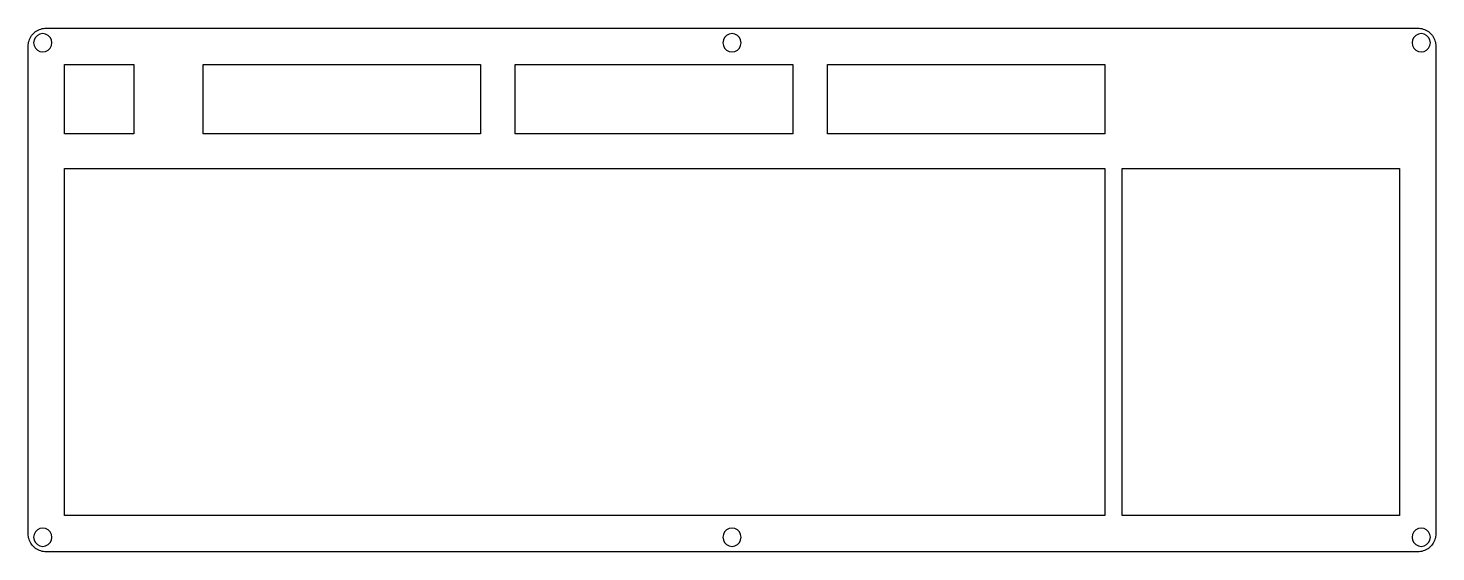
# Model space of a CAD drawing. Extents: x 0 to 387, y 0 to 144.
import ezdxf

# ---------------------------------------------------------------- set-up
doc = ezdxf.new("R2010")
doc.units = 0
doc.layers.get('0').update_dxf_attribs({"linetype": 'CONTINUOUS'})

msp = doc.modelspace()

# ---------------------------------------------------------------- linework, layer by layer
at = {"color": 0}
for p, q in [((1.84795, 142.994), (2.15663, 143.236)), ((2.15663, 143.236), (2.48185, 143.455)), ((2.48185, 143.455), (2.82498, 143.647)), ((2.82498, 143.647), (3.18189, 143.811)), ((3.18189, 143.811), (3.54983, 143.947)), ((3.54983, 143.947), (3.9274, 144.053)), ((3.9274, 144.053), (4.3119, 144.129)), ((4.3119, 144.129), (4.70186, 144.176)), ((4.70186, 144.176), (5.09598, 144.191)), ((5.09598, 144.191), (381.808, 144.191)), ((381.808, 144.191), (382.199, 144.176)), ((382.199, 144.176), (382.591, 144.129)), ((382.591, 144.129), (382.976, 144.053)), ((382.976, 144.053), (383.353, 143.947)), ((383.353, 143.947), (383.72, 143.811)), ((383.72, 143.811), (384.08, 143.647)), ((384.08, 143.647), (384.422, 143.455)), ((384.422, 143.455), (384.746, 143.236)), ((384.746, 143.236), (385.057, 142.994)), ((0.095085, 139.19), (0.110243, 139.584)), ((0.110243, 139.584), (0.157097, 139.974)), ((0.157097, 139.974), (0.232888, 140.359)), ((0.232888, 140.359), (0.338998, 140.736)), ((0.338998, 140.736), (0.475424, 141.104)), ((0.475424, 141.104), (0.63941, 141.461)), ((0.63941, 141.461), (0.830957, 141.804)), ((0.830957, 141.804), (1.05006, 142.13)), ((1.05006, 142.13), (1.2926, 142.438)), ((1.2926, 142.438), (1.55994, 142.726)), ((1.55994, 142.726), (1.84795, 142.994)), ((1.71704, 140.964), (1.59577, 140.191)), ((1.59577, 140.191), (1.71704, 139.419)), ((2.07257, 141.661), (1.71704, 140.964)), ((1.71704, 139.419), (2.07257, 138.722)), ((2.62516, 142.214), (2.07257, 141.661)), ((3.32245, 142.569), (2.62516, 142.214)), ((4.09554, 142.69), (3.32245, 142.569)), ((4.86724, 142.569), (4.09554, 142.69)), ((5.56451, 142.214), (4.86724, 142.569)), ((6.1171, 141.661), (5.56451, 142.214)), ((6.47266, 140.964), (6.1171, 141.661)), ((6.1171, 138.722), (6.47266, 139.419)), ((6.59529, 140.191), (6.47266, 140.964)), ((6.47266, 139.419), (6.59529, 140.191)), ((191.075, 140.964), (190.952, 140.191)), ((190.952, 140.191), (191.075, 139.419)), ((191.429, 141.661), (191.075, 140.964)), ((191.075, 139.419), (191.429, 138.722)), ((191.983, 142.214), (191.429, 141.661)), ((192.68, 142.569), (191.983, 142.214)), ((193.452, 142.69), (192.68, 142.569)), ((194.225, 142.569), (193.452, 142.69)), ((194.922, 142.214), (194.225, 142.569)), ((195.475, 141.661), (194.922, 142.214)), ((195.829, 140.964), (195.475, 141.661)), ((195.475, 138.722), (195.829, 139.419)), ((195.951, 140.191), (195.829, 140.964)), ((195.829, 139.419), (195.951, 140.191)), ((380.432, 140.964), (380.309, 140.191)), ((380.309, 140.191), (380.432, 139.419)), ((380.785, 141.661), (380.432, 140.964)), ((380.432, 139.419), (380.785, 138.722)), ((381.339, 142.214), (380.785, 141.661)), ((382.034, 142.569), (381.339, 142.214)), ((382.81, 142.69), (382.034, 142.569)), ((383.582, 142.569), (382.81, 142.69)), ((384.277, 142.214), (383.582, 142.569)), ((384.831, 141.661), (384.277, 142.214)), ((385.187, 140.964), (384.831, 141.661)), ((384.831, 138.722), (385.187, 139.419)), ((385.057, 142.994), (385.346, 142.726)), ((385.307, 140.191), (385.187, 140.964)), ((385.187, 139.419), (385.307, 140.191)), ((385.346, 142.726), (385.611, 142.438)), ((385.611, 142.438), (385.854, 142.13)), ((385.854, 142.13), (386.073, 141.804)), ((386.073, 141.804), (386.263, 141.461)), ((386.263, 141.461), (386.429, 141.104)), ((386.429, 141.104), (386.563, 140.736)), ((386.563, 140.736), (386.669, 140.359)), ((386.669, 140.359), (386.747, 139.974)), ((386.747, 139.974), (386.793, 139.584)), ((386.793, 139.584), (386.807, 139.19)), ((0.095085, 5.36469), (0.095085, 139.19)), ((2.07257, 138.722), (2.62516, 138.169)), ((2.62516, 138.169), (3.32245, 137.813)), ((3.32245, 137.813), (4.09554, 137.691)), ((4.09554, 137.691), (4.86724, 137.813)), ((4.86724, 137.813), (5.56451, 138.169)), ((5.56451, 138.169), (6.1171, 138.722)), ((191.429, 138.722), (191.983, 138.169)), ((191.983, 138.169), (192.68, 137.813)), ((192.68, 137.813), (193.452, 137.691)), ((193.452, 137.691), (194.225, 137.813)), ((194.225, 137.813), (194.922, 138.169)), ((194.922, 138.169), (195.475, 138.722)), ((380.785, 138.722), (381.339, 138.169)), ((381.339, 138.169), (382.034, 137.813)), ((382.034, 137.813), (382.81, 137.691)), ((382.81, 137.691), (383.582, 137.813)), ((383.582, 137.813), (384.277, 138.169)), ((384.277, 138.169), (384.831, 138.722)), ((386.807, 139.19), (386.807, 5.36469)), ((10.0941, 134.192), (29.1469, 134.192)), ((10.0941, 115.139), (10.0941, 134.192)), ((29.1469, 134.192), (29.1469, 115.139)), ((48.194, 134.192), (124.395, 134.192)), ((48.194, 115.139), (48.194, 134.192)), ((124.395, 134.192), (124.395, 115.139)), ((133.919, 134.192), (210.122, 134.192)), ((133.919, 115.139), (133.919, 134.192)), ((210.122, 134.192), (210.122, 115.139)), ((219.644, 134.192), (295.847, 134.192)), ((219.644, 115.139), (219.644, 134.192)), ((295.847, 134.192), (295.847, 115.139)), ((29.1469, 115.139), (10.0941, 115.139)), ((124.395, 115.139), (48.194, 115.139)), ((210.122, 115.139), (133.919, 115.139)), ((295.847, 115.139), (219.644, 115.139)), ((10.0941, 105.617), (295.847, 105.617)), ((10.0941, 10.3642), (10.0941, 105.617)), ((295.847, 105.617), (295.847, 10.3642)), ((300.607, 105.617), (376.809, 105.617)), ((300.607, 10.3642), (300.607, 105.617)), ((376.809, 105.617), (376.809, 10.3642)), ((295.847, 10.3642), (10.0941, 10.3642)), ((376.809, 10.3642), (300.607, 10.3642)), ((0.110243, 4.97198), (0.095085, 5.36469)), ((0.157097, 4.58198), (0.110243, 4.97198)), ((0.232888, 4.19749), (0.157097, 4.58198)), ((0.338998, 3.81991), (0.232888, 4.19749)), ((1.71704, 5.13733), (1.59577, 4.36425)), ((1.59577, 4.36425), (1.71704, 3.59255)), ((2.07257, 5.83463), (1.71704, 5.13733)), ((2.62516, 6.38722), (2.07257, 5.83463)), ((3.32245, 6.74275), (2.62516, 6.38722)), ((4.09554, 6.864), (3.32245, 6.74275)), ((4.86724, 6.74275), (4.09554, 6.864)), ((5.56451, 6.38722), (4.86724, 6.74275)), ((6.1171, 5.83463), (5.56451, 6.38722)), ((6.47266, 5.13733), (6.1171, 5.83463)), ((6.59529, 4.36425), (6.47266, 5.13733)), ((6.47266, 3.59255), (6.59529, 4.36425)), ((191.075, 5.13733), (190.952, 4.36425)), ((190.952, 4.36425), (191.075, 3.59255)), ((191.429, 5.83463), (191.075, 5.13733)), ((191.983, 6.38722), (191.429, 5.83463)), ((192.68, 6.74275), (191.983, 6.38722)), ((193.452, 6.864), (192.68, 6.74275)), ((194.225, 6.74275), (193.452, 6.864)), ((194.922, 6.38722), (194.225, 6.74275)), ((195.475, 5.83463), (194.922, 6.38722)), ((195.829, 5.13733), (195.475, 5.83463)), ((195.951, 4.36425), (195.829, 5.13733)), ((195.829, 3.59255), (195.951, 4.36425)), ((380.432, 5.13733), (380.309, 4.36425)), ((380.309, 4.36425), (380.432, 3.59255)), ((380.785, 5.83463), (380.432, 5.13733)), ((381.339, 6.38722), (380.785, 5.83463)), ((382.034, 6.74275), (381.339, 6.38722)), ((382.81, 6.864), (382.034, 6.74275)), ((383.582, 6.74275), (382.81, 6.864)), ((384.277, 6.38722), (383.582, 6.74275)), ((384.831, 5.83463), (384.277, 6.38722)), ((385.187, 5.13733), (384.831, 5.83463)), ((385.307, 4.36425), (385.187, 5.13733)), ((385.187, 3.59255), (385.307, 4.36425)), ((386.669, 4.19749), (386.563, 3.81991)), ((386.747, 4.58198), (386.669, 4.19749)), ((386.793, 4.97198), (386.747, 4.58198)), ((386.807, 5.36469), (386.793, 4.97198)), ((0.475424, 3.45199), (0.338998, 3.81991)), ((0.63941, 3.09507), (0.475424, 3.45199)), ((0.830957, 2.75194), (0.63941, 3.09507)), ((1.05006, 2.42673), (0.830957, 2.75194)), ((1.2926, 2.11805), (1.05006, 2.42673)), ((1.55994, 1.83003), (1.2926, 2.11805)), ((1.84795, 1.5627), (1.55994, 1.83003)), ((1.71704, 3.59255), (2.07257, 2.89526)), ((2.15663, 1.32016), (1.84795, 1.5627)), ((2.07257, 2.89526), (2.62516, 2.34267)), ((2.48185, 1.10105), (2.15663, 1.32016)), ((2.82498, 0.909507), (2.48185, 1.10105)), ((2.62516, 2.34267), (3.32245, 1.98713)), ((3.18189, 0.745518), (2.82498, 0.909507)), ((3.54983, 0.609092), (3.18189, 0.745518)), ((3.32245, 1.98713), (4.09554, 1.86449)), ((3.9274, 0.502984), (3.54983, 0.609092)), ((4.3119, 0.427193), (3.9274, 0.502984)), ((4.09554, 1.86449), (4.86724, 1.98713)), ((4.70186, 0.38034), (4.3119, 0.427193)), ((5.09598, 0.365181), (4.70186, 0.38034)), ((4.86724, 1.98713), (5.56451, 2.34267)), ((381.808, 0.365181), (5.09598, 0.365181)), ((5.56451, 2.34267), (6.1171, 2.89526)), ((6.1171, 2.89526), (6.47266, 3.59255)), ((191.075, 3.59255), (191.429, 2.89526)), ((191.429, 2.89526), (191.983, 2.34267)), ((191.983, 2.34267), (192.68, 1.98713)), ((192.68, 1.98713), (193.452, 1.86449)), ((193.452, 1.86449), (194.225, 1.98713)), ((194.225, 1.98713), (194.922, 2.34267)), ((194.922, 2.34267), (195.475, 2.89526)), ((195.475, 2.89526), (195.829, 3.59255)), ((380.432, 3.59255), (380.785, 2.89526)), ((380.785, 2.89526), (381.339, 2.34267)), ((381.339, 2.34267), (382.034, 1.98713)), ((382.199, 0.38034), (381.808, 0.365181)), ((382.034, 1.98713), (382.81, 1.86449)), ((382.591, 0.427193), (382.199, 0.38034)), ((382.976, 0.502984), (382.591, 0.427193)), ((382.81, 1.86449), (383.582, 1.98713)), ((383.353, 0.609092), (382.976, 0.502984)), ((383.72, 0.745518), (383.353, 0.609092)), ((383.582, 1.98713), (384.277, 2.34267)), ((384.08, 0.909507), (383.72, 0.745518)), ((384.422, 1.10105), (384.08, 0.909507)), ((384.277, 2.34267), (384.831, 2.89526)), ((384.746, 1.32016), (384.422, 1.10105)), ((385.057, 1.5627), (384.746, 1.32016)), ((384.831, 2.89526), (385.187, 3.59255)), ((385.346, 1.83003), (385.057, 1.5627)), ((385.611, 2.11805), (385.346, 1.83003)), ((385.854, 2.42673), (385.611, 2.11805)), ((386.073, 2.75194), (385.854, 2.42673)), ((386.263, 3.09507), (386.073, 2.75194)), ((386.429, 3.45199), (386.263, 3.09507)), ((386.563, 3.81991), (386.429, 3.45199))]:
    msp.add_line(p, q, dxfattribs=at)

doc.saveas('drawing.dxf')
